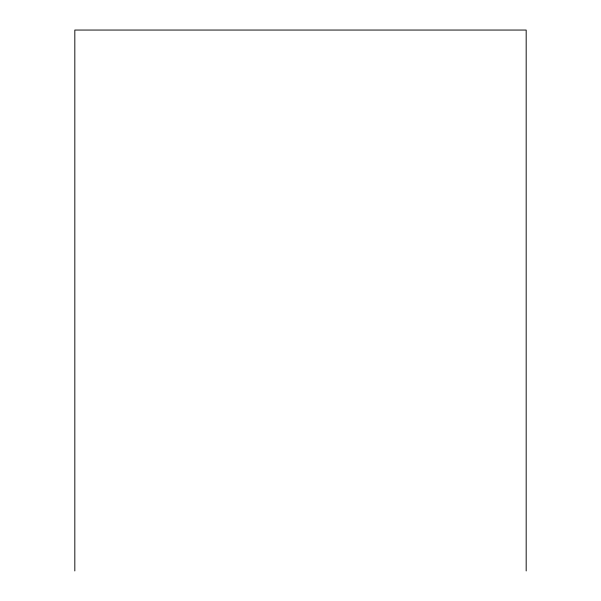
<?xml version="1.0" encoding="UTF-8"?>
<svg xmlns="http://www.w3.org/2000/svg" width="601" height="601" viewBox="0 0 601 601"><rect width="100%" height="100%" fill="white"/><g stroke="black" fill="none" stroke-linecap="round" stroke-linejoin="round"><path stroke-width="0.9" d="M526.175 570.95L526.175 30.05L74.824 30.05L74.824 570.95"/></g></svg>
